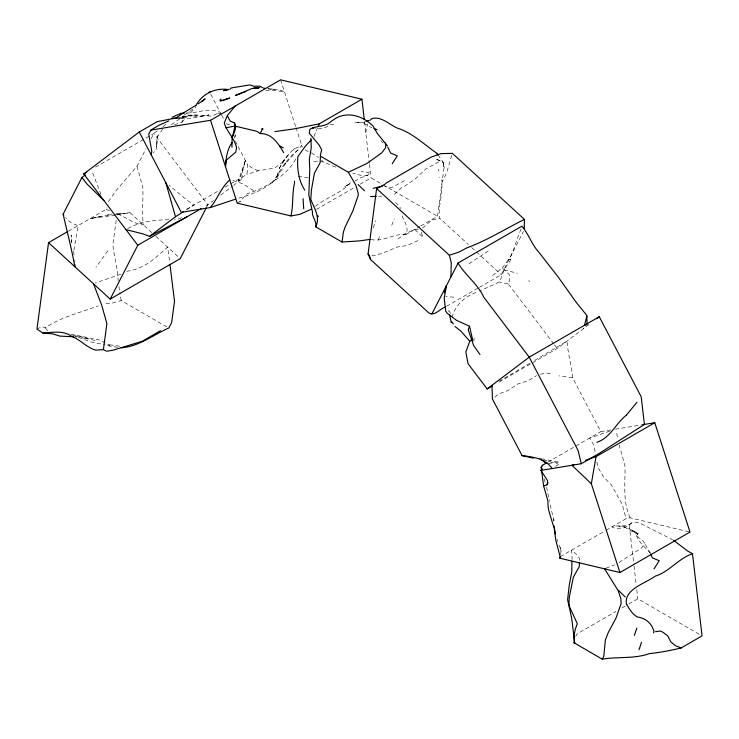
<?xml version="1.0" encoding="UTF-8"?>
<svg xmlns="http://www.w3.org/2000/svg" width="739" height="739" viewBox="0 0 739 739"><rect width="100%" height="100%" fill="white"/><g stroke="black" fill="none" stroke-linecap="round" stroke-linejoin="round"><path stroke-width="0.55" stroke-dasharray="3.69 2.77" d="M74.824 262.327L74.842 260.146M610.83 429.959L600.761 431.622L572.531 377.712C571.607 365.371 567.811 353.491 567.035 341.085L533.798 360.946M156.631 143.209L156.908 137.842L157.758 135.69L156.723 147.144L156.631 143.209L156.779 148.28L153.527 152.816M473.911 341.27L474.087 338.009M441.857 184.011C442.846 195.576 437.765 206.624 439.566 218.125L468.323 244.48M560.642 554.629L561.197 550.176L557.936 542.611M241.81 179.124L242.383 171.993L245.376 160.446L238.318 180.796L241.81 179.124L233.552 185.36M420.694 225.986L437.534 216.259L444.084 167.485L443.446 162.451L436.694 159.291L436.888 157.435M235.048 137.288L235.298 135.061M245.172 160.963C243.103 167.476 242.115 175.014 238.318 180.796M452.157 317.456C454.744 304.699 466.429 295.397 478.438 291.545M365.823 132.771L366.581 127.413L367.865 123.921M116.18 220.314L112.965 244.267L113.261 248.932L116.873 268.128L118.185 280.672M224.998 187.124L246.835 174.515L247.657 169.231L247.297 164.113L235.344 141.288M234.605 137.99L235.113 134.831M238.78 198.107C252.775 194.08 267.416 188.657 277.236 177.545L277.735 174.986L277.033 171.143M73.909 250.244L78.131 225.552C73.392 224.259 68.616 221.552 65.595 217.645M521.106 229.108C516.875 238.309 514.741 248.406 510.002 257.597L510.547 260.082L504.155 269.744L499.675 281.919L479.482 291.055M371.024 239.491C383.218 242.337 393.619 233.247 405.84 234.559C409.582 227.594 403.743 221.561 402.145 215.317M174.487 124.78L181.886 122.277L183.632 115.921L170.589 125.344M451.788 155.338C448.896 164.058 447.428 173.563 442.227 181.323L439.188 177.508M378.248 240.193L380.169 234.531M373.278 227.769L375.717 220.739M313.973 136.549L317.382 128.198M391.716 225.34L394.349 219.012M237.228 203.133L239.824 201.636L247.14 193.794L258.502 189.692C273.208 182.145 288.921 173.397 296.274 157.767M68.265 231.252L106.157 209.368L106.924 207.825M108.384 201.599L116.18 190.45L137.001 166.303L145.934 148.872M151.19 138.618L153.814 133.491L158.405 130.027M206.8 206.809L207.844 204.777L213.349 200.62M277.236 177.545L286.455 161.749L284.312 164.899L301.771 145.546L300.958 146.451C291.582 147.726 286.667 157.324 281.448 164.095L286.104 157.546M479.426 287.342L501.31 274.705L523.545 231.335M575.736 636.556L577.011 633.933L615.892 611.476M553.76 343.912L508.026 283.564L509.744 280.487L509.199 274.354L502.224 268.026L490.687 276.894M284.155 159.818L278.501 169.776L284.155 159.818L288.884 154.331M279.416 171.808L275.989 177.545C282.122 166.968 288.773 156.529 298.925 149.37M162.626 129.094L156.908 137.842M272.007 183.06L276.608 176.538M502.224 268.026L510.002 257.597M583.459 328.679L584.004 327.885M107.811 250.835L95.931 267.37M354.674 181.221L360.789 177.766L367.699 175.319L370.35 171.753L368.077 172.409L361.075 171.596M394.377 194.274L402.034 187.207L404.732 186.2L415.216 178.977L425.895 168.898L440.435 161.056M181.886 122.277L195.613 107.432M631.669 522.852C625.942 527.969 618.561 524.57 612.04 526.805L613.139 527.701C619.55 529.115 627.125 528.08 631.669 522.852L636.473 522.27L641.009 523.711L672.61 539.71M422.542 228L431.724 220.157L439.566 218.125M192.667 109.298L182.653 116.254M494.825 397.185L498.502 393.998L507.915 390.598L517.716 383.984L528.385 380.668L536.653 375.56M293.05 149.962L294.935 148.354M283.268 161.702L274.538 168.086L258.299 170.755L246.835 174.515M629.286 525.3L633.886 564.882M315.35 206.31C326.305 197.433 340.559 193.6 350.268 182.893L344.494 186.967L351.995 182.551M488.267 250.983L467.131 265.024M127.755 228.48C140.031 221.7 154.959 219.797 168.898 219.769M163.005 126.554L166.672 123.782M220.693 195.068L232.628 186.052M499.01 382.1L557.234 348.485L589.426 324.172M397.933 238.993L405.72 233.238L414.995 229.589L418.256 229.783M36.95 329.114L42.003 326.573L45.218 327.83C61.208 316.846 80.348 312.68 98.213 305.872M555.58 466.346L558.749 464.194L558.241 462.06L543.063 458.891M186.893 209.497L194.117 204.952L187.457 200.528L169.092 185.23M404.482 180.704L391.467 187.724L384.668 186.524M530.122 363.135L499.601 380.982M95.599 167.106L153.814 133.491L207.844 204.777L203.89 207.059M186.274 209.479L220.028 189.997M316.394 209.451L355.163 187.069M360.133 184.196L371.061 177.887L381.98 184.187M405.84 234.559L419.706 226.559M446.596 306.297L478.429 287.914M547.904 462.143L600.761 431.622M560.338 556.661L605.139 530.796M606.128 530.223L626.053 518.723L630.155 517.808L689.986 532.062M621.878 608.021L627.854 604.567M628.852 603.994L637.831 598.812L700.073 634.755M619.125 562.444L641.258 548.227L644.648 543.581C643.17 539.378 638.053 538.426 635.974 534.519L635.836 532.182L627.679 528.08L623.402 526.223L618.811 526.131L623.882 526.621L630.644 530.824L638.284 533.558L631.836 530.14M120.873 274.187L95.248 283.037M216.878 113.751L211.788 116.189L192.861 114.711L182.348 116.845M151.8 232.6L130.055 212.666L116.429 215.003M181.489 217.709L176.519 219.769L174.358 219.954M417.914 240.526C411.577 243.842 405.092 246.521 397.776 246.872C389.296 250.133 381.01 254.53 371.837 255.87M606.026 568.199L614.608 564.864M364.955 121.898L362.858 122.665L354.831 122.175L363.2 122.979L371.819 127.782M609.712 431.114L589.63 438.051L594.11 445.635L595.44 453.848M126.692 271.278C139.357 269.624 150.239 262.918 159.356 254.327L167.642 247.112L169.693 262.317M166.802 326.869L121.224 300.551L112.337 303.073L104.559 303.849M540.449 374.359L545.798 372.909L552.199 374.063M100.255 216.592L89.946 218.735L112.097 214.088M220.564 113.049L217.691 113.63M116.947 214.615L121.75 213.432L125.122 213.83M176.926 118.536L186.533 116.365L197.193 115.404L189.553 115.533L199.992 116.771L208.98 114.905L204.426 115.774M548.32 463.51L558.241 462.06M367.699 175.319L363.57 176.104L352.743 173.222M113.908 214.532L130.055 212.666M615.31 429.23L642.487 424.749M203.428 115.82L189.406 118.757L178.792 118.416M508.026 259.565L510.788 259.112M92.163 218.495L93.077 218.347M239.824 201.636L240.757 201.498M115.404 215.215L94.481 217.866M178.893 118.222L185.6 117.307L179.291 118.037M107.173 215.104L112.781 214.624M116.162 213.774L120.226 213.46M186.477 112.993C197.424 113.455 208.546 107.09 219.261 112.189M378.534 196.26L381.989 196.112M265.772 90.62L272.349 90.37L284.386 91.553L277.855 89.622L268.054 88.772M313.816 161.712C322.112 159.384 328.384 164.806 335.737 167.06M333.742 124.688L330.084 124.66C326.019 127.995 320.098 129.778 314.962 128.309M453.829 297.133L445.829 296.672M267.721 88.856L274.557 89.484L269.301 88.541M298.251 176.27L309.207 178.053M74.528 336.892L76.551 337.113M508.026 283.564L501.836 282.861L499.675 281.919M572.531 377.712L558.998 375.855M117.649 347.293L110.527 346.305L103.248 344.134M119.681 346.194L107.922 344.494L109.972 345.482L105.261 342.998M72.477 335.183L81.235 336.541L88.135 339.035L75.193 336.282M232.933 180.492L242.826 183.743L256.036 192.279M70.741 334.157L99.608 340.014L104.319 342.499M538.768 458.051L541.983 458.679M78.574 337.335C86.491 340.346 94.019 343.644 102.647 343.958M504.155 269.744L517.3 273.264M543.618 460.027L557.372 463.769M85.17 337.852L96.837 341.021M258.299 170.755L252.073 167.993L247.297 164.113M305.059 149.98L310.509 152.456M226.226 123.69L230.143 125.113M106.157 209.368L110.656 211.225M117.575 214.125C126.452 217.22 133.768 224.046 143.44 224.933C141.574 212.462 143.421 200.01 142.849 187.567L137.001 166.303M436.694 159.291L443.446 162.451M529.937 281.448L528.551 280.737M382.968 184.759L437.534 216.259M311.359 152.899L318.398 157.472M632.094 530.473L637.886 534.953L635.836 532.182M321.52 160.252L323.082 161.638M380.945 140.909L383.255 143.006M471.713 247.583L501.31 274.705M155.947 236.397L180.233 258.65M395.577 202.357L400.834 208.453M414.995 229.589L423.022 237.413L420.426 229.912M45.218 327.83L47.943 330.933M554.453 344.827L557.234 348.485M437.968 154.894L443.058 162.026L444.084 167.485M650.431 553.465C645.396 547.423 638.653 542.398 635.974 534.519M450.504 313.484L448.296 309.521L448.795 311.71M210.754 94.315L221.34 114.545M221.617 115.072L223.991 119.607M650.468 553.234L644.547 543.22M101.021 194.588L92.061 171.54M438.301 169.323L439.003 171.106M630.155 517.808C622.45 501.504 625.406 483.223 624.991 465.93L619.254 445.1M121.224 300.551L119.82 292.468M560.282 547.423L561.095 551.58M553.982 521.097L549.622 502.197M280.608 79.83L295.637 126.517M295.988 127.598L302.279 147.144M544.116 478.89L545.345 482.992M546.583 487.093L549.437 501.199M596.807 462.134L598.719 468.822L603.8 477.126L611.541 485.154L622.367 504.746L626.053 518.723M556.957 539.082L557.465 541.65M616.714 433.442L617.878 439.437M443.927 166.774L443.058 162.026M118.951 286.455L119.432 290.205M634.016 566.019L636.251 585.242M636.778 589.768L637.831 598.812M364.558 121.88L369.361 163.227M369.491 164.354L371.061 177.887M579.819 560.199L579.653 558.73L577.168 554.961L571.598 550.158L572.125 559.488M73.641 251.334L74.214 256.766M71.831 242.688L71.129 234.984L71.544 242.494M553.779 518.935L553.89 520.958"/><path stroke-width="1.11" d="M74.815 264.507L74.805 266.687C71.748 248.904 67.009 231.612 63.148 214.153L81.946 177.48L85.299 174.857M387.458 145.98L377.343 133.491L373.038 126.064C365.048 117.926 353.076 112.771 341.575 115.857C336.31 117.224 332.153 120.688 327.922 123.903C322.213 126.766 315.331 126.064 309.89 129.251L309.262 133.122L319.276 145.287L321.641 149.768L320.504 154.784L320.135 162.737L314.426 173.157L311.359 190.376L310.814 199.595C314.343 208.416 320.504 217.312 315.701 226.818L342.037 242.022L359.394 240.914L370.008 239.399M579.404 562.859L579.21 566.702L573.353 577.214L569.279 597.352L568.956 603.394L569.529 606.756L577.307 623.67L575.238 629.489L574.027 635.771L574.12 642.819L602.248 659.17C617.933 656.5 634.265 659.068 649.369 653.636C660.029 652.537 670.679 650.44 681.127 647.974L702.05 635.891L692.508 553.742L687.686 551.045L673.562 540.311M231.972 147.273L232.166 135.884M571.94 561.215L571.774 571.958L569.261 585.196L567.598 599.735L571.626 617.915L574.499 640.87M524.256 228.222L524.431 219.391L452.37 153.361L440.952 153.638L430.939 157.222L386.543 182.856L384.354 184.713L376.613 188.584L368.059 254.059L370.636 259.611L428.195 312.357C434.19 317.382 440.102 308.449 445.608 306.87M642.487 424.749L654.782 422.726L689.986 532.062L619.929 572.513L559.811 558.185L559.95 556.042L555.811 540.237L554.25 528.662L549.225 512.284L548.126 507.231L547.867 500.691L543.627 485.92L541.142 467.408L542.454 465.284L546.38 463.011M234.522 123.016C237.117 127.32 234.254 132.401 232.591 136.493L234.965 126.036L234.522 123.016L230.106 120.993L227.316 115.607L235.159 106.074M437.174 154.645L437.285 153.573C425.193 145.315 414.385 134.627 400.529 129.205C390.774 126.738 382.617 115.653 371.846 118.609L370.304 120.198M151.31 155.051L151.781 151.227L148.733 134.045L150.858 130.11L152.086 129.288L159.319 125.103L168.834 120.9M342.037 242.022L343.432 231.935L345.215 226.827L352.752 211.178L358.286 195.29L358.092 192.805L355.902 185.286L348.337 172.261L320.43 156.151M67.277 231.815L48.552 242.632L36.95 329.114L43.01 333.141L52.681 333.816L59.905 336.106L73.521 336.781M43.01 333.141C52.589 332.264 63.452 330.278 71.729 336.421C80.579 339.7 86.445 347.552 95.719 350.138L103.395 349.639L106.878 323.617L101.585 304.782L93.483 283.804M619.929 572.513L591.348 483.749L596.04 456.637L654.782 422.726M364.299 119.616L361.925 99.211L280.608 79.83L210.55 120.281L237.228 203.133L290.972 215.945C293.503 205.146 291.896 193.886 294.575 183.06L294.473 181.184M542.315 465.829L542.454 465.284M315.701 226.818C317.123 221.524 311.793 217.183 312.421 211.742M586.877 315.969L584.475 325.28L587.015 324.597L586.877 315.969L586.184 314.648L576.318 302.454L558.084 276.903L538.786 252.119C531.618 244.461 528.625 233.912 521.91 226.162L458.143 262.982L431.807 314.075M444.342 292.764L446.458 285.485L444.231 298.103L445.672 311.064L447.197 313.262L456.637 320.412L469.514 326.222L472.748 340.3M543.627 485.92L546.971 484.812L547.775 482.391L547.377 480.322L540.92 470.383L542.26 469.006L541.142 467.408M639.004 649.701L641.489 642.385M559.811 558.185L560.338 556.661M634.339 635.364L636.87 628.076M469.514 326.222L468.249 329.825L473.671 345.621L479.99 354.544M451.686 321.594L451.298 322.62L449.543 314.98M318.186 126.545L319.285 123.829L361.925 99.211M471.5 339.922L469.773 341.196L465.829 352.06L468.092 363.754L487.167 388.936L492.1 386.091M227.316 115.607L224.277 122.97C226.855 132.041 234.78 138.47 236.6 148.012L235.676 152.179L226.245 160.224L225.46 166.589C226.005 158.285 227.058 149.361 232.185 142.488M653.479 632.843L654.033 631.503C651.835 623.476 645.72 618.109 637.6 617.056C632.335 614.432 629.674 609.13 626.552 604.456C623.226 589.463 645.72 583.228 655.17 576.18C669.562 571.681 678.337 558.462 692.508 553.742M235.565 126.24L256.738 131.283L260.257 133.574L262.447 128.854M48.552 242.632L110.176 299.101L137.787 245.228L200.934 208.767M206.283 207.825L180.233 258.65L110.176 299.101M546.971 484.812L547.904 483.02M602.248 659.17L603.772 656.398L605.352 640.122L608.068 632.981L616.086 617.896L621.139 603.412L620.76 598.396L618.192 590.655L604.604 568.864L605.426 568.467M574.12 642.819L574.665 641.877M195.613 106.028C201.904 94.019 214.938 87.488 228.397 89.548L223.464 90.657L228.951 89.364M637.009 402.182L626.487 415.059M210.366 91.405L209.035 92.791M176.732 118.406L173.933 118.397L157.231 121.649L139.255 132.022L181.314 212.352L210.273 207.576C217.645 198.856 220.97 187.494 229.774 179.974M392.233 163.744L397.277 155.864L390.58 153.038L387.855 147.2M654.006 568.928L659.243 560.744L652.297 557.816L650.911 554.315M230.023 89.16L231.085 87.987L249.81 84.902L253.616 86.214L259.952 86.167L262.474 87.599M311.101 140.022L305.262 146.276L297.854 156.668C296.967 168.224 298.353 180.288 304.81 190.182M626.423 415.133C615.698 423.401 610.451 437.941 596.863 442.273M219.88 100.051L221.109 98.971M201.895 101.566L205.119 98.897L198.237 103.866M137.787 245.228L83.756 173.942L139.255 132.022M178.616 114.767L180.455 113.372L184.307 113.132M125.953 229.617L143.107 233.921L149.49 236.388L175.494 216.749L183.263 211.788M487.167 388.936L529.226 357.168L599.283 316.726L641.184 396.751L644.408 424.435L599.523 453.21L581.297 463.732L540.92 470.383M596.595 318.758L599.283 316.726M574.157 642.948L574.85 642.459M176.344 117.723L182.487 113.501M160.446 330.702L142.359 341.233L112.882 350.231L106.767 351.219L103.395 349.639M311.064 209.34L299.812 214.328L290.972 215.945M195.78 105.4L182.542 113.464M83.756 173.942L86.722 172.233M187.115 216.739L149.49 236.388M177.693 114.721L172.196 117.316M524.431 219.391C505.217 228.933 487.084 240.471 466.799 247.898L459.131 252.017L449.349 255.241L376.613 188.584M245.856 91.516L235.371 95.516L251.574 88.671L257.782 87.378L255.611 88.126M348.337 172.261L366.849 163.504L381.657 152.936L385.703 147.597L385.499 142.96M573.917 464.545L571.94 465.274L591.348 483.749M366.008 121.51L369.158 120.365M585.519 460.268L596.04 456.637M224.268 100.005L229.7 98.01L220.111 101.012M235.492 199.17L210.273 207.576M261.745 128.835L263.139 128.928M373.167 188.316L382.405 186.126M221.164 100.8L223.28 100.365M225.885 127.819L234.965 126.036M319.285 123.829L294.796 128.789L274.908 131.607M172.03 118.573L178.219 117.538M150.858 130.11L210.55 120.281M655.493 631.697L660.315 630.995L662.865 632.214L667.723 635.845L670.818 641.886L675.474 645.738L681.127 647.974M121.196 347.801C138.96 346.582 153.075 334.896 168.788 328.014L171.642 322.629L174.506 301.3L169.924 264.248M259.777 87.525L254.031 88.089L258.595 88.31M370.516 196.592L376.243 196.362M260.257 133.574C271.795 133.214 278.612 143.8 283.684 152.677M547.516 463.436L545.909 463.288L541.918 459.926M491.962 385.315L492.433 398.986L522.076 455.603C533.078 456.979 545.299 458.439 552.144 468.535M533.678 458.208L522.076 455.603M263.315 88.08L265.125 88.375M312.431 127.782L314.103 128.087M373.925 128.54L377.084 129.667M279.647 145.916L283.351 147.883M165.795 182.616L175.494 216.749M454.938 326.435L460.84 331.072L469.773 341.196M368.059 254.059L369.269 255.204L370.636 259.611M358.11 184.556L364.484 190.782M618.598 590.516L625.212 596.983M103.903 200.518L86.888 183.909L81.946 177.48M317.724 215.649L318.361 216.555M452.222 322.398L453.312 324.015M63.148 214.153L63.813 215.178M437.285 153.573L437.968 154.894M458.143 262.982L458.67 264.082C466.069 275.878 477.911 284.312 483.74 297.161L529.226 357.168L578.083 450.485L581.297 463.732M555.331 533.983L554.195 526.131M312.32 211.317L308.81 195.05L309.77 169.471L309.327 159.513L311.267 147.449L310.897 138.221M449.349 255.241L451.252 262.705L450.947 276.728M303.073 198.662L303.701 208.749"/></g></svg>
